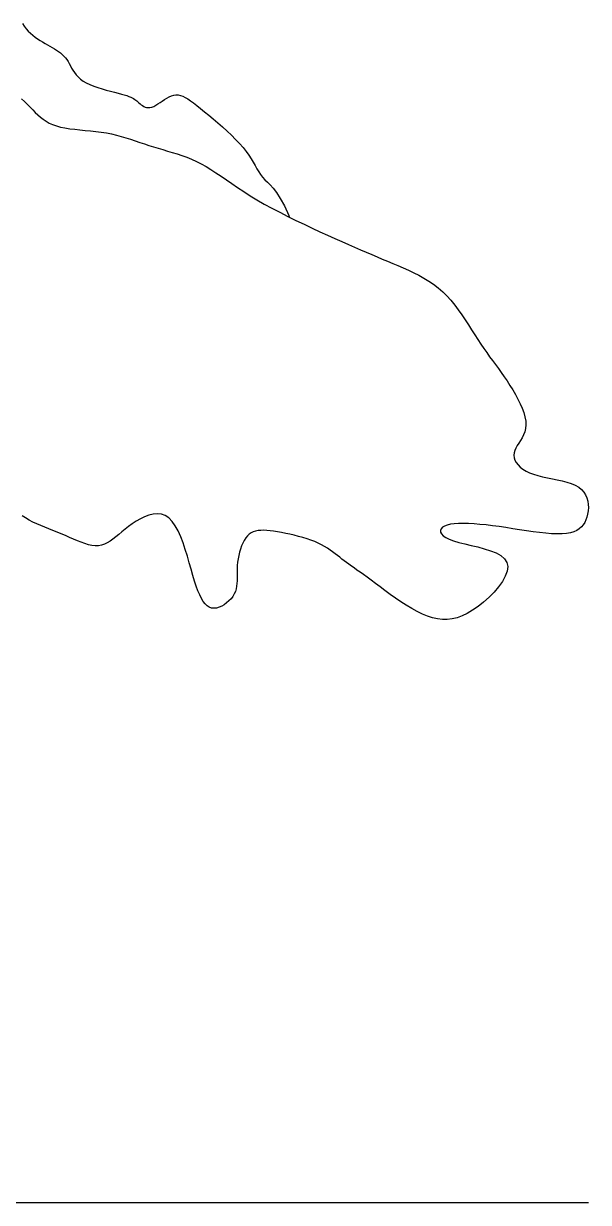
# Model space of a CAD drawing. Extents: x -2401 to 2401, y 0 to 4503.
# Drawn here: x 387 to 2401, y 0 to 4201 of the extents above; entities that cross this region are included whole.
import ezdxf

# ---------------------------------------------------------------- set-up
doc = ezdxf.new("R2010")
doc.units = 0
doc.layers.get('0').update_dxf_attribs({"linetype": 'CONTINUOUS'})

msp = doc.modelspace()

# ---------------------------------------------------------------- linework, layer by layer
at = {"linetype": 'CONTINUOUS'}
for p, q in [((382.87, 4201.1), (389.11, 4191.56)), ((389.11, 4191.56), (395.97, 4182.69)), ((395.97, 4182.69), (403.4, 4174.46)), ((403.4, 4174.46), (411.31, 4166.82)), ((411.31, 4166.82), (419.6, 4159.72)), ((419.6, 4159.72), (428.19, 4153.1)), ((428.19, 4153.1), (436.98, 4146.91)), ((436.98, 4146.91), (445.88, 4141.09)), ((445.88, 4141.09), (454.82, 4135.6)), ((454.82, 4135.6), (463.68, 4130.38)), ((463.68, 4130.38), (472.39, 4125.38)), ((472.39, 4125.38), (480.86, 4120.54)), ((480.86, 4120.54), (489.06, 4115.79)), ((489.06, 4115.79), (496.96, 4111.07)), ((496.96, 4111.07), (504.52, 4106.3)), ((504.52, 4106.3), (511.73, 4101.41)), ((511.73, 4101.41), (518.54, 4096.35)), ((518.54, 4096.35), (524.94, 4091.03)), ((524.94, 4091.03), (530.89, 4085.38)), ((530.89, 4085.38), (536.37, 4079.34)), ((536.37, 4079.34), (541.34, 4072.84)), ((541.34, 4072.84), (545.82, 4065.84)), ((545.82, 4065.84), (549.99, 4058.41)), ((549.99, 4058.41), (554.09, 4050.66)), ((554.09, 4050.66), (558.32, 4042.7)), ((558.32, 4042.7), (562.93, 4034.63)), ((562.93, 4034.63), (568.12, 4026.57)), ((568.12, 4026.57), (574.14, 4018.61)), ((574.14, 4018.61), (581.2, 4010.86)), ((581.2, 4010.86), (589.54, 4003.43)), ((589.54, 4003.43), (599.36, 3996.43)), ((599.36, 3996.43), (610.82, 3989.93)), ((610.82, 3989.93), (623.65, 3983.94)), ((623.65, 3983.94), (637.54, 3978.41)), ((637.54, 3978.41), (652.14, 3973.32)), ((652.14, 3973.32), (667.12, 3968.62)), ((667.12, 3968.62), (682.13, 3964.3)), ((682.13, 3964.3), (696.85, 3960.31)), ((696.85, 3960.31), (710.95, 3956.62)), ((710.95, 3956.62), (724.07, 3953.21)), ((724.07, 3953.21), (735.89, 3950.03)), ((735.89, 3950.03), (746.16, 3947.06)), ((379.56, 3933.14), (390.36, 3922.84)), ((390.36, 3922.84), (400.64, 3912.74)), ((400.64, 3912.74), (410.36, 3902.91)), ((746.16, 3947.06), (754.97, 3944.24)), ((754.97, 3944.24), (762.51, 3941.54)), ((762.51, 3941.54), (768.94, 3938.91)), ((768.94, 3938.91), (774.46, 3936.3)), ((774.46, 3936.3), (779.24, 3933.67)), ((779.24, 3933.67), (783.47, 3930.98)), ((783.47, 3930.98), (787.31, 3928.17)), ((787.31, 3928.17), (790.97, 3925.22)), ((790.97, 3925.22), (794.6, 3922.06)), ((794.6, 3922.06), (798.37, 3918.68)), ((798.37, 3918.68), (802.33, 3915.22)), ((802.33, 3915.22), (806.51, 3911.83)), ((806.51, 3911.83), (810.94, 3908.67)), ((810.94, 3908.67), (815.63, 3905.89)), ((850.94, 3906.06), (858.17, 3909.89)), ((858.17, 3909.89), (865.71, 3914.51)), ((865.71, 3914.51), (873.51, 3919.64)), ((873.51, 3919.64), (881.5, 3925.01)), ((881.5, 3925.01), (889.62, 3930.35)), ((889.62, 3930.35), (897.81, 3935.39)), ((897.81, 3935.39), (906.02, 3939.85)), ((906.02, 3939.85), (914.18, 3943.46)), ((914.18, 3943.46), (922.24, 3945.95)), ((922.24, 3945.95), (930.17, 3947.1)), ((930.17, 3947.1), (938.08, 3946.88)), ((938.08, 3946.88), (946.12, 3945.32)), ((946.12, 3945.32), (954.43, 3942.43)), ((954.43, 3942.43), (963.16, 3938.23)), ((963.16, 3938.23), (972.46, 3932.76)), ((972.46, 3932.76), (982.46, 3926.03)), ((982.46, 3926.03), (993.31, 3918.06)), ((993.31, 3918.06), (1005.17, 3908.89)), ((1005.17, 3908.89), (1018.17, 3898.52)), ((410.36, 3902.91), (419.68, 3893.4)), ((419.68, 3893.4), (428.81, 3884.28)), ((428.81, 3884.28), (437.95, 3875.62)), ((437.95, 3875.62), (447.3, 3867.45)), ((447.3, 3867.45), (457.04, 3859.86)), ((815.63, 3905.89), (820.62, 3903.65)), ((820.62, 3903.65), (825.93, 3902.12)), ((825.93, 3902.12), (831.6, 3901.44)), ((831.6, 3901.44), (837.64, 3901.78)), ((837.64, 3901.78), (844.08, 3903.29)), ((844.08, 3903.29), (850.94, 3906.06)), ((1018.17, 3898.52), (1032.38, 3887.02)), ((1032.38, 3887.02), (1047.59, 3874.51)), ((1047.59, 3874.51), (1063.5, 3861.18)), ((457.04, 3859.86), (467.4, 3852.89)), ((467.4, 3852.89), (478.55, 3846.6)), ((478.55, 3846.6), (490.71, 3841.06)), ((490.71, 3841.06), (504.07, 3836.33)), ((504.07, 3836.33), (518.78, 3832.42)), ((518.78, 3832.42), (534.69, 3829.22)), ((534.69, 3829.22), (551.61, 3826.58)), ((551.61, 3826.58), (569.36, 3824.36)), ((569.36, 3824.36), (587.73, 3822.39)), ((1063.5, 3861.18), (1079.8, 3847.19)), ((1079.8, 3847.19), (1096.21, 3832.72)), ((1096.21, 3832.72), (1112.42, 3817.93)), ((587.73, 3822.39), (606.53, 3820.53)), ((606.53, 3820.53), (625.57, 3818.63)), ((625.57, 3818.63), (644.65, 3816.53)), ((644.65, 3816.53), (663.58, 3814.09)), ((663.58, 3814.09), (682.17, 3811.15)), ((682.17, 3811.15), (700.26, 3807.61)), ((700.26, 3807.61), (717.88, 3803.51)), ((717.88, 3803.51), (735.11, 3798.94)), ((735.11, 3798.94), (752, 3794.01)), ((752, 3794.01), (768.63, 3788.79)), ((768.63, 3788.79), (785.08, 3783.39)), ((785.08, 3783.39), (801.4, 3777.88)), ((1112.42, 3817.93), (1128.14, 3802.99)), ((1128.14, 3802.99), (1143.07, 3788.07)), ((1143.07, 3788.07), (1156.91, 3773.35)), ((801.4, 3777.88), (817.68, 3772.37)), ((817.68, 3772.37), (833.98, 3766.95)), ((833.98, 3766.95), (850.37, 3761.71)), ((850.37, 3761.71), (866.91, 3756.7)), ((866.91, 3756.7), (883.6, 3751.82)), ((883.6, 3751.82), (900.41, 3746.94)), ((900.41, 3746.94), (917.34, 3741.93)), ((917.34, 3741.93), (934.36, 3736.65)), ((1156.91, 3773.35), (1169.38, 3758.99)), ((1169.38, 3758.99), (1180.26, 3745.13)), ((1180.26, 3745.13), (1189.73, 3731.81)), ((934.36, 3736.65), (951.47, 3730.96)), ((951.47, 3730.96), (968.64, 3724.74)), ((968.64, 3724.74), (985.86, 3717.84)), ((985.86, 3717.84), (1003.11, 3710.13)), ((1003.11, 3710.13), (1020.37, 3701.48)), ((1020.37, 3701.48), (1037.67, 3691.78)), ((1189.73, 3731.81), (1198.06, 3719.01)), ((1198.06, 3719.01), (1205.52, 3706.75)), ((1205.52, 3706.75), (1212.38, 3695.02)), ((1037.67, 3691.78), (1055.12, 3681.12)), ((1055.12, 3681.12), (1072.89, 3669.57)), ((1072.89, 3669.57), (1091.12, 3657.26)), ((1091.12, 3657.26), (1109.98, 3644.28)), ((1212.38, 3695.02), (1218.92, 3683.83)), ((1218.92, 3683.83), (1225.4, 3673.16)), ((1225.4, 3673.16), (1232.09, 3663.03)), ((1232.09, 3663.03), (1239.27, 3653.43)), ((1109.98, 3644.28), (1129.63, 3630.73)), ((1129.63, 3630.73), (1150.21, 3616.72)), ((1150.21, 3616.72), (1171.89, 3602.34)), ((1239.27, 3653.43), (1247.2, 3644.36)), ((1247.2, 3644.36), (1256.11, 3635.6)), ((1256.11, 3635.6), (1266.07, 3625.99)), ((1266.07, 3625.99), (1277.09, 3614.15)), ((1277.09, 3614.15), (1289.2, 3598.7)), ((1171.89, 3602.34), (1194.82, 3587.71)), ((1194.82, 3587.71), (1219.16, 3572.92)), ((1219.16, 3572.92), (1244.99, 3558.07)), ((1289.2, 3598.7), (1302.41, 3578.27)), ((1302.41, 3578.27), (1316.75, 3551.47)), ((1244.99, 3558.07), (1272.07, 3543.25)), ((1272.07, 3543.25), (1300.1, 3528.54)), ((1316.75, 3551.47), (1332.23, 3516.93)), ((1300.1, 3528.54), (1328.78, 3514.02)), ((1328.78, 3514.02), (1357.79, 3499.76)), ((1332.23, 3516.93), (1334.4, 3511.26)), ((1357.79, 3499.76), (1386.83, 3485.86)), ((1386.83, 3485.86), (1415.59, 3472.39)), ((1415.59, 3472.39), (1443.75, 3459.43)), ((1443.75, 3459.43), (1471.03, 3447.06)), ((1471.03, 3447.06), (1497.1, 3435.37)), ((1497.1, 3435.37), (1521.73, 3424.41)), ((1521.73, 3424.41), (1545.03, 3414.12)), ((1545.03, 3414.12), (1567.14, 3404.42)), ((1567.14, 3404.42), (1588.25, 3395.24)), ((1588.25, 3395.24), (1608.52, 3386.49)), ((1608.52, 3386.49), (1628.11, 3378.09)), ((1628.11, 3378.09), (1647.19, 3369.96)), ((1647.19, 3369.96), (1665.94, 3362.01)), ((1665.94, 3362.01), (1684.51, 3354.18)), ((1684.51, 3354.18), (1703.08, 3346.37)), ((1703.08, 3346.37), (1721.76, 3338.5)), ((1721.76, 3338.5), (1740.51, 3330.46)), ((1740.51, 3330.46), (1759.23, 3322.13)), ((1759.23, 3322.13), (1777.81, 3313.39)), ((1777.81, 3313.39), (1796.17, 3304.12)), ((1796.17, 3304.12), (1814.21, 3294.2)), ((1814.21, 3294.2), (1831.82, 3283.52)), ((1831.82, 3283.52), (1848.92, 3271.95)), ((1848.92, 3271.95), (1865.4, 3259.38)), ((1865.4, 3259.38), (1881.17, 3245.68)), ((1881.17, 3245.68), (1896.16, 3230.8)), ((1896.16, 3230.8), (1910.41, 3214.89)), ((1910.41, 3214.89), (1923.99, 3198.14)), ((1923.99, 3198.14), (1936.97, 3180.77)), ((1936.97, 3180.77), (1949.42, 3162.98)), ((1949.42, 3162.98), (1961.41, 3144.97)), ((1961.41, 3144.97), (1973.02, 3126.95)), ((1973.02, 3126.95), (1984.3, 3109.12)), ((1984.3, 3109.12), (1995.34, 3091.7)), ((1995.34, 3091.7), (2006.2, 3074.87)), ((2006.2, 3074.87), (2016.94, 3058.8)), ((2016.94, 3058.8), (2027.59, 3043.4)), ((2027.59, 3043.4), (2038.14, 3028.53)), ((2038.14, 3028.53), (2048.63, 3014.04)), ((2048.63, 3014.04), (2059.04, 2999.81)), ((2059.04, 2999.81), (2069.41, 2985.68)), ((2069.41, 2985.68), (2079.73, 2971.52)), ((2079.73, 2971.52), (2090.02, 2957.18)), ((2090.02, 2957.18), (2100.28, 2942.54)), ((2100.28, 2942.54), (2110.54, 2927.44)), ((2110.54, 2927.44), (2120.76, 2911.79)), ((2120.76, 2911.79), (2130.77, 2895.72)), ((2130.77, 2895.72), (2140.35, 2879.38)), ((2140.35, 2879.38), (2149.31, 2862.93)), ((2149.31, 2862.93), (2157.42, 2846.53)), ((2157.42, 2846.53), (2164.49, 2830.35)), ((2164.49, 2830.35), (2170.29, 2814.54)), ((2170.29, 2814.54), (2174.61, 2799.28)), ((2174.61, 2799.28), (2177.25, 2784.71)), ((2177.25, 2784.71), (2178, 2771.01)), ((2169.49, 2735.47), (2164.28, 2725.14)), ((2173.78, 2746.48), (2169.49, 2735.47)), ((2176.74, 2758.29), (2173.78, 2746.48)), ((2178, 2771.01), (2176.74, 2758.29)), ((2147.07, 2697.14), (2142.11, 2688.42)), ((2152.68, 2706.09), (2147.07, 2697.14)), ((2158.55, 2715.39), (2152.68, 2706.09)), ((2164.28, 2725.14), (2158.55, 2715.39)), ((2135.72, 2671.22), (2135.02, 2662.55)), ((2135.02, 2662.55), (2136.11, 2653.87)), ((2138.2, 2679.82), (2135.72, 2671.22)), ((2136.11, 2653.87), (2138.95, 2645.26)), ((2142.11, 2688.42), (2138.2, 2679.82)), ((2138.95, 2645.26), (2143.52, 2636.82)), ((2143.52, 2636.82), (2149.78, 2628.63)), ((2149.78, 2628.63), (2157.68, 2620.8)), ((2157.68, 2620.8), (2167.19, 2613.41)), ((2167.19, 2613.41), (2178.27, 2606.55)), ((2178.27, 2606.55), (2190.88, 2600.32)), ((2190.88, 2600.32), (2204.98, 2594.81)), ((2204.98, 2594.81), (2220.49, 2590.05)), ((2220.49, 2590.05), (2237.1, 2585.9)), ((2237.1, 2585.9), (2254.44, 2582.13)), ((2254.44, 2582.13), (2272.15, 2578.54)), ((2272.15, 2578.54), (2289.87, 2574.92)), ((2289.87, 2574.92), (2307.24, 2571.05)), ((2307.24, 2571.05), (2323.9, 2566.73)), ((2323.9, 2566.73), (2339.49, 2561.75)), ((2339.49, 2561.75), (2353.64, 2555.9)), ((2353.64, 2555.9), (2365.99, 2548.96)), ((2365.99, 2548.96), (2376.27, 2540.79)), ((2376.27, 2540.79), (2384.53, 2531.54)), ((2384.53, 2531.54), (2390.92, 2521.39)), ((2390.92, 2521.39), (2395.58, 2510.55)), ((2395.58, 2510.55), (2398.65, 2499.23)), ((2398.65, 2499.23), (2400.28, 2487.63)), ((2400.28, 2487.63), (2400.61, 2475.94)), ((394.39, 2439.14), (382.42, 2447.16)), ((407.03, 2431.73), (394.39, 2439.14)), ((818.72, 2443.29), (803.63, 2436.05)), ((833.96, 2448.95), (818.72, 2443.29)), ((849.14, 2452.6), (833.96, 2448.95)), ((864.07, 2453.86), (849.14, 2452.6)), ((878.53, 2452.33), (864.07, 2453.86)), ((892.32, 2447.6), (878.53, 2452.33)), ((905.24, 2439.28), (892.32, 2447.6)), ((917.13, 2427.13), (905.24, 2439.28)), ((2395.23, 2442.42), (2391.74, 2432.41)), ((2397.94, 2453.14), (2395.23, 2442.42)), ((2399.78, 2464.38), (2397.94, 2453.14)), ((2400.61, 2475.94), (2399.78, 2464.38)), ((420.25, 2424.82), (407.03, 2431.73)), ((433.97, 2418.34), (420.25, 2424.82)), ((448.09, 2412.16), (433.97, 2418.34)), ((462.52, 2406.2), (448.09, 2412.16)), ((477.17, 2400.37), (462.52, 2406.2)), ((491.95, 2394.55), (477.17, 2400.37)), ((748.83, 2399.03), (737.15, 2389.53)), ((761.33, 2408.72), (748.83, 2399.03)), ((774.73, 2418.36), (761.33, 2408.72)), ((788.9, 2427.6), (774.73, 2418.36)), ((803.63, 2436.05), (788.9, 2427.6)), ((928.03, 2411.58), (917.13, 2427.13)), ((938.04, 2393.19), (928.03, 2411.58)), ((1232.51, 2395.13), (1222.98, 2394.33)), ((1242.79, 2395.16), (1232.51, 2395.13)), ((1253.86, 2394.53), (1242.79, 2395.16)), ((1875.86, 2400.69), (1873.53, 2394.95)), ((1873.53, 2394.95), (1873.83, 2388.82)), ((1880.7, 2405.89), (1875.86, 2400.69)), ((1887.91, 2410.41), (1880.7, 2405.89)), ((1897.36, 2414.11), (1887.91, 2410.41)), ((1908.91, 2416.87), (1897.36, 2414.11)), ((1922.42, 2418.72), (1908.91, 2416.87)), ((1937.71, 2419.73), (1922.42, 2418.72)), ((1954.66, 2419.95), (1937.71, 2419.73)), ((1973.09, 2419.45), (1954.66, 2419.95)), ((1992.86, 2418.28), (1973.09, 2419.45)), ((2013.81, 2416.52), (1992.86, 2418.28)), ((2035.78, 2414.22), (2013.81, 2416.52)), ((2058.64, 2411.45), (2035.78, 2414.22)), ((2082.21, 2408.26), (2058.64, 2411.45)), ((2106.33, 2404.74), (2082.21, 2408.26)), ((2130.76, 2401.02), (2106.33, 2404.74)), ((2155.25, 2397.26), (2130.76, 2401.02)), ((2179.53, 2393.61), (2155.25, 2397.26)), ((2358.93, 2394.87), (2348.41, 2390.19)), ((2367.96, 2400.56), (2358.93, 2394.87)), ((2375.63, 2407.2), (2367.96, 2400.56)), ((2382.07, 2414.75), (2375.63, 2407.2)), ((2387.39, 2423.17), (2382.07, 2414.75)), ((2391.74, 2432.41), (2387.39, 2423.17)), ((506.78, 2388.66), (491.95, 2394.55)), ((521.56, 2382.59), (506.78, 2388.66)), ((536.2, 2376.3), (521.56, 2382.59)), ((550.67, 2369.94), (536.2, 2376.3)), ((564.9, 2363.7), (550.67, 2369.94)), ((578.86, 2357.79), (564.9, 2363.7)), ((592.5, 2352.41), (578.86, 2357.79)), ((695.46, 2356.67), (685.51, 2350.62)), ((705.45, 2363.77), (695.46, 2356.67)), ((715.62, 2371.72), (705.45, 2363.77)), ((726.13, 2380.36), (715.62, 2371.72)), ((737.15, 2389.53), (726.13, 2380.36)), ((947.24, 2372.57), (938.04, 2393.19)), ((955.72, 2350.28), (947.24, 2372.57)), ((1173.55, 2359.5), (1168.59, 2349.93)), ((1179.02, 2368.06), (1173.55, 2359.5)), ((1184.98, 2375.45), (1179.02, 2368.06)), ((1191.43, 2381.54), (1184.98, 2375.45)), ((1198.42, 2386.37), (1191.43, 2381.54)), ((1205.98, 2390.05), (1198.42, 2386.37)), ((1214.15, 2392.67), (1205.98, 2390.05)), ((1222.98, 2394.33), (1214.15, 2392.67)), ((1265.75, 2393.32), (1253.86, 2394.53)), ((1278.52, 2391.63), (1265.75, 2393.32)), ((1292.17, 2389.56), (1278.52, 2391.63)), ((1306.55, 2387.11), (1292.17, 2389.56)), ((1321.47, 2384.3), (1306.55, 2387.11)), ((1336.74, 2381.12), (1321.47, 2384.3)), ((1352.17, 2377.59), (1336.74, 2381.12)), ((1367.57, 2373.7), (1352.17, 2377.59)), ((1382.76, 2369.48), (1367.57, 2373.7)), ((1397.54, 2364.91), (1382.76, 2369.48)), ((1411.73, 2360.01), (1397.54, 2364.91)), ((1425.14, 2354.78), (1411.73, 2360.01)), ((1437.62, 2349.23), (1425.14, 2354.78)), ((1873.83, 2388.82), (1876.91, 2382.45)), ((1876.91, 2382.45), (1882.89, 2375.98)), ((1882.89, 2375.98), (1891.9, 2369.56)), ((1891.9, 2369.56), (1904.09, 2363.34)), ((1904.09, 2363.34), (1919.59, 2357.45)), ((1919.59, 2357.45), (1938.35, 2351.98)), ((2203.36, 2390.22), (2179.53, 2393.61)), ((2226.47, 2387.25), (2203.36, 2390.22)), ((2248.61, 2384.85), (2226.47, 2387.25)), ((2269.52, 2383.18), (2248.61, 2384.85)), ((2288.95, 2382.39), (2269.52, 2383.18)), ((2306.63, 2382.63), (2288.95, 2382.39)), ((2322.39, 2384.02), (2306.63, 2382.63)), ((2336.27, 2386.56), (2322.39, 2384.02)), ((2348.41, 2390.19), (2336.27, 2386.56)), ((605.77, 2347.75), (592.5, 2352.41)), ((618.63, 2344.02), (605.77, 2347.75)), ((631.03, 2341.42), (618.63, 2344.02)), ((642.93, 2340.14), (631.03, 2341.42)), ((654.29, 2340.39), (642.93, 2340.14)), ((665.08, 2342.3), (654.29, 2340.39)), ((675.44, 2345.77), (665.08, 2342.3)), ((685.51, 2350.62), (675.44, 2345.77)), ((963.59, 2326.91), (955.72, 2350.28)), ((970.93, 2303.05), (963.59, 2326.91)), ((1156.87, 2316.94), (1154.05, 2305.08)), ((1160.24, 2328.48), (1156.87, 2316.94)), ((1164.15, 2339.54), (1160.24, 2328.48)), ((1168.59, 2349.93), (1164.15, 2339.54)), ((1449.23, 2343.4), (1437.62, 2349.23)), ((1460.06, 2337.36), (1449.23, 2343.4)), ((1470.21, 2331.13), (1460.06, 2337.36)), ((1479.78, 2324.77), (1470.21, 2331.13)), ((1488.86, 2318.33), (1479.78, 2324.77)), ((1497.56, 2311.86), (1488.86, 2318.33)), ((1505.96, 2305.41), (1497.56, 2311.86)), ((1938.35, 2351.98), (1959.62, 2346.73)), ((1959.62, 2346.73), (1982.5, 2341.43)), ((1982.5, 2341.43), (2006.07, 2335.83)), ((2006.07, 2335.83), (2029.4, 2329.65)), ((2029.4, 2329.65), (2051.57, 2322.64)), ((2051.57, 2322.64), (2071.68, 2314.53)), ((2071.68, 2314.53), (2088.79, 2305.06)), ((977.83, 2279.27), (970.93, 2303.05)), ((984.39, 2256.17), (977.83, 2279.27)), ((1149, 2269.37), (1148.45, 2257.96)), ((1150.1, 2281.13), (1149, 2269.37)), ((1151.79, 2293.09), (1150.1, 2281.13)), ((1154.05, 2305.08), (1151.79, 2293.09)), ((1514.17, 2299.02), (1505.96, 2305.41)), ((1522.28, 2292.74), (1514.17, 2299.02)), ((1530.4, 2286.6), (1522.28, 2292.74)), ((1538.65, 2280.49), (1530.4, 2286.6)), ((1547.17, 2274.28), (1538.65, 2280.49)), ((1556.1, 2267.85), (1547.17, 2274.28)), ((2088.79, 2305.06), (2102.01, 2293.96)), ((2102.01, 2293.96), (2110.39, 2280.97)), ((2110.39, 2280.97), (2113.29, 2265.94)), ((990.69, 2234.31), (984.39, 2256.17)), ((996.83, 2214.19), (990.69, 2234.31)), ((1148.45, 2257.96), (1148.31, 2246.9)), ((1148.31, 2246.9), (1148.37, 2236.18)), ((1148.37, 2236.18), (1148.44, 2225.77)), ((1565.57, 2261.05), (1556.1, 2267.85)), ((1575.71, 2253.78), (1565.57, 2261.05)), ((1586.66, 2245.89), (1575.71, 2253.78)), ((1598.56, 2237.25), (1586.66, 2245.89)), ((1611.53, 2227.74), (1598.56, 2237.25)), ((1625.72, 2217.23), (1611.53, 2227.74)), ((2104.46, 2231.28), (2094.03, 2212.57)), ((2111.1, 2249.23), (2104.46, 2231.28)), ((2113.29, 2265.94), (2111.1, 2249.23)), ((1002.88, 2195.93), (996.83, 2214.19)), ((1008.92, 2179.53), (1002.88, 2195.93)), ((1144.94, 2186.83), (1142.15, 2177.67)), ((1146.77, 2196.21), (1144.94, 2186.83)), ((1147.83, 2205.81), (1146.77, 2196.21)), ((1148.32, 2215.66), (1147.83, 2205.81)), ((1148.44, 2225.77), (1148.32, 2215.66)), ((1641.21, 2205.65), (1625.72, 2217.23)), ((1657.84, 2193.22), (1641.21, 2205.65)), ((1675.44, 2180.22), (1657.84, 2193.22)), ((2080.44, 2193.56), (2064.35, 2174.72)), ((2094.03, 2212.57), (2080.44, 2193.56)), ((1015.03, 2165.01), (1008.92, 2179.53)), ((1021.27, 2152.39), (1015.03, 2165.01)), ((1027.74, 2141.68), (1021.27, 2152.39)), ((1119.25, 2143.54), (1111.13, 2136.33)), ((1126.59, 2151.45), (1119.25, 2143.54)), ((1132.98, 2159.89), (1126.59, 2151.45)), ((1138.21, 2168.68), (1132.98, 2159.89)), ((1142.15, 2177.67), (1138.21, 2168.68)), ((1693.81, 2166.93), (1675.44, 2180.22)), ((1712.75, 2153.62), (1693.81, 2166.93)), ((1732.06, 2140.59), (1712.75, 2153.62)), ((2046.41, 2156.5), (2027.26, 2139.37)), ((2064.35, 2174.72), (2046.41, 2156.5)), ((1034.49, 2132.91), (1027.74, 2141.68)), ((1041.61, 2126.08), (1034.49, 2132.91)), ((1049.17, 2121.22), (1041.61, 2126.08)), ((1057.25, 2118.34), (1049.17, 2121.22)), ((1065.88, 2117.42), (1057.25, 2118.34)), ((1074.91, 2118.31), (1065.88, 2117.42)), ((1084.15, 2120.83), (1074.91, 2118.31)), ((1093.39, 2124.8), (1084.15, 2120.83)), ((1102.45, 2130.03), (1093.39, 2124.8)), ((1111.13, 2136.33), (1102.45, 2130.03)), ((1751.56, 2128.11), (1732.06, 2140.59)), ((1771.05, 2116.45), (1751.56, 2128.11)), ((1790.33, 2105.91), (1771.05, 2116.45)), ((1809.21, 2096.76), (1790.33, 2105.91)), ((1987.95, 2110.22), (1968.95, 2099.05)), ((2007.56, 2123.79), (1987.95, 2110.22)), ((2027.26, 2139.37), (2007.56, 2123.79)), ((1827.56, 2089.25), (1809.21, 2096.76)), ((1845.44, 2083.49), (1827.56, 2089.25)), ((1863, 2079.57), (1845.44, 2083.49)), ((1880.36, 2077.54), (1863, 2079.57)), ((1897.67, 2077.54), (1880.36, 2077.54)), ((1915.04, 2079.6), (1897.67, 2077.54)), ((1932.63, 2083.82), (1915.04, 2079.6)), ((1950.55, 2090.28), (1932.63, 2083.82)), ((1968.95, 2099.05), (1950.55, 2090.28)), ((-2401.08, 0), (2400.78, 0))]:
    msp.add_line(p, q, dxfattribs=at)

doc.saveas('drawing.dxf')
